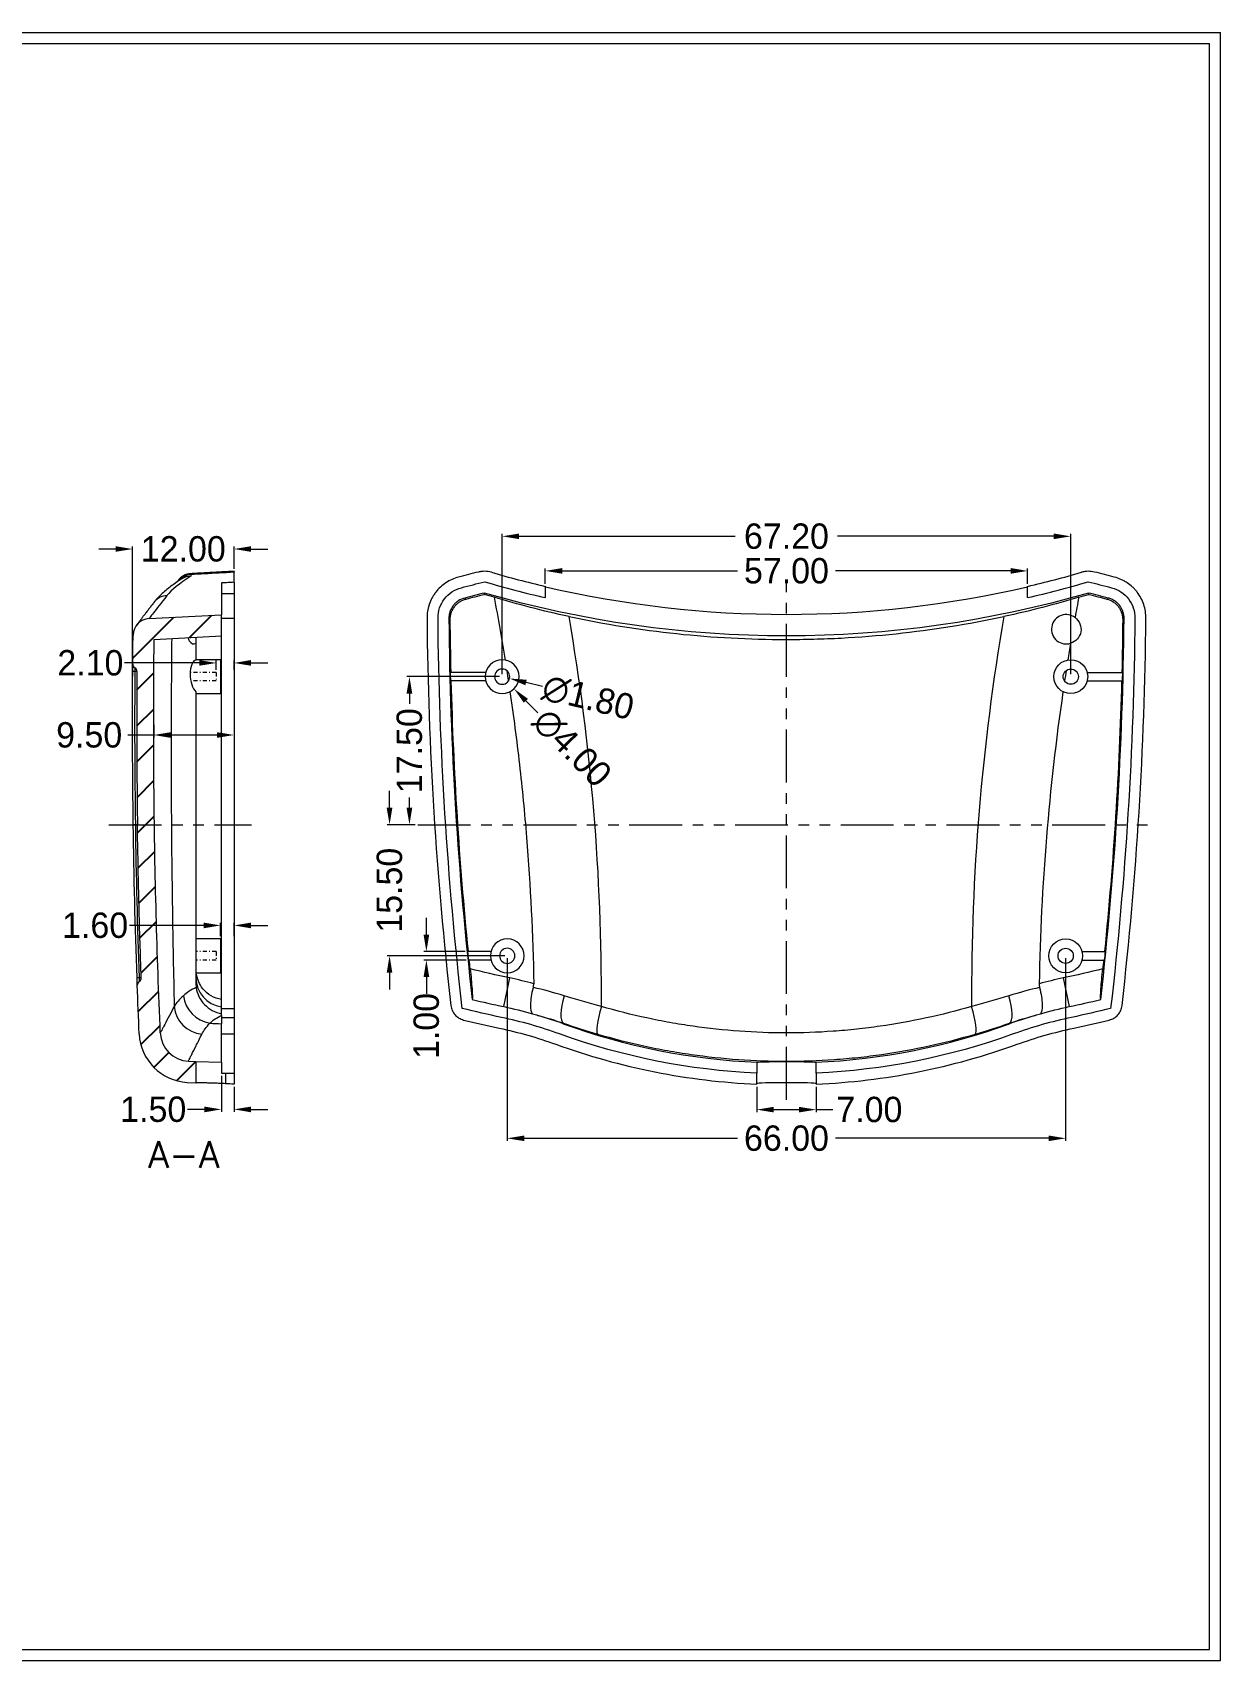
# Model space of a CAD drawing. Extents: x 178 to 733, y 496 to 689.
# Drawn here: x 310.2 to 450.6, y 496.1 to 688.6 of the extents above; entities that cross this region are included whole.
import ezdxf

# ---------------------------------------------------------------- set-up
doc = ezdxf.new("R2010")
doc.units = 0
doc.header["$MEASUREMENT"] = 0
doc.linetypes.add('DASHDOT', pattern=[1, 0.5, -0.25, 0, -0.25])
doc.linetypes.add('PHANTOM', pattern=[2.5, 1.25, -0.25, 0.25, -0.25, 0.25, -0.25])
doc.layers.add('3', color=7, linetype='Continuous')
doc.layers.add('TOP', color=7, linetype='Continuous')
doc.styles.add('blockfont', font='simplex.shx', dxfattribs={"bigfont": 'bigfont'})
doc.dimstyles.get("Standard").update_dxf_attribs({"dimtxt": 0.18, "dimasz": 0.18, "dimexe": 0.18, "dimexo": 0.0625, "dimgap": 0.09, "dimtad": 0, "dimtih": 1, "dimtoh": 1, "dimdec": 4, "dimzin": 0, "dimdsep": 46, "dimtxsty": 'Standard', "dimcen": 0.09, "dimadec": 0, "dimazin": 0, "dimtfac": 1, "dimtdec": 4, "dimtofl": 0, "dimtmove": 0, "dimatfit": 3, "dimfxl": 0, "dimtolj": 1, "dimtzin": 0, "dimarcsym": 0})

# ---------------------------------------------------------------- blocks, each defined once
blk = doc.blocks.new('HATCH1')
at = {"color": 200, "linetype": 'Continuous'}
for p, q in [((246.66, 608.51), (251.5, 613.35)), ((253.34, 610.95), (255.98, 613.59)), ((247.14, 604.75), (249.16, 606.77)), ((247.12, 600.5), (249.13, 602.5)), ((247.14, 596.27), (249.14, 598.27)), ((247.17, 592.06), (249.16, 594.05)), ((247.22, 587.88), (249.2, 589.85)), ((247.3, 583.71), (249.26, 585.67)), ((247.39, 579.56), (249.35, 581.52)), ((247.5, 575.43), (249.45, 577.38)), ((247.63, 571.32), (249.58, 573.26)), ((247.3, 566.75), (249.72, 569.16)), ((247.61, 562.82), (249.88, 565.08)), ((249.16, 560.12), (250.93, 561.89)), ((251.84, 558.56), (254.1, 560.82))]:
    blk.add_line(p, q, dxfattribs=at)
blk = doc.blocks.new('*D11')
at = {"color": 4, "linetype": 'Continuous', "lineweight": 9}
for p, q in [((370.84, 623.42), (370.84, 625.25)), ((372.84, 624.95), (393.54, 624.95)), ((425.84, 624.95), (405.14, 624.95)), ((427.84, 623.42), (427.84, 625.25))]:
    blk.add_line(p, q, dxfattribs=at)
for points in [[(372.84, 625.29), (372.84, 624.62), (370.84, 624.95)], [(425.84, 625.29), (425.84, 624.62), (427.84, 624.95)]]:
    blk.add_solid(points, dxfattribs=at)
at = {"layer": 'Defpoints', "color": 0, "linetype": 'Continuous', "lineweight": 9}
for p in [(427.84, 624.95), (370.84, 623.12), (427.84, 623.12)]:
    blk.add_point(p, dxfattribs=at)
at = {"color": 3, "linetype": 'Continuous', "lineweight": 9, "insert": (399.34, 624.95), "char_height": 3, "attachment_point": 5}
blk.add_mtext('\\A1;57.00', dxfattribs=at)
blk = doc.blocks.new('*D12')
at = {"color": 4, "linetype": 'Continuous', "lineweight": 9}
for p, q in [((395.84, 563.97), (395.84, 560.96)), ((402.84, 563.97), (402.84, 560.96)), ((397.84, 561.26), (400.84, 561.26)), ((402.84, 561.26), (404.84, 561.26))]:
    blk.add_line(p, q, dxfattribs=at)
for points in [[(397.84, 561.59), (397.84, 560.93), (395.84, 561.26)], [(400.84, 561.59), (400.84, 560.93), (402.84, 561.26)]]:
    blk.add_solid(points, dxfattribs=at)
at = {"layer": 'Defpoints', "color": 0, "linetype": 'Continuous', "lineweight": 9}
for p in [(395.84, 564.27), (402.84, 564.27), (402.84, 561.26)]:
    blk.add_point(p, dxfattribs=at)
at = {"color": 3, "linetype": 'Continuous', "lineweight": 9, "insert": (409.14, 561.26), "char_height": 3, "attachment_point": 5}
blk.add_mtext('\\A1;7.00', dxfattribs=at)
blk = doc.blocks.new('*D13')
at = {"color": 4, "linetype": 'Continuous', "lineweight": 9}
for p, q in [((365.74, 612.75), (365.74, 629.34)), ((432.94, 612.75), (432.94, 629.34)), ((367.74, 629.04), (393.29, 629.04)), ((430.94, 629.04), (405.39, 629.04))]:
    blk.add_line(p, q, dxfattribs=at)
for points in [[(367.74, 629.37), (367.74, 628.71), (365.74, 629.04)], [(430.94, 629.37), (430.94, 628.71), (432.94, 629.04)]]:
    blk.add_solid(points, dxfattribs=at)
at = {"layer": 'Defpoints', "color": 0, "linetype": 'Continuous', "lineweight": 9}
for p in [(432.94, 629.04), (365.74, 612.45), (432.94, 612.45)]:
    blk.add_point(p, dxfattribs=at)
at = {"color": 3, "linetype": 'Continuous', "lineweight": 9, "insert": (399.34, 629.04), "char_height": 3, "attachment_point": 5}
blk.add_mtext('\\A1;67.20', dxfattribs=at)
blk = doc.blocks.new('*D14')
at = {"color": 4, "linetype": 'Continuous', "lineweight": 9}
for p, q in [((366.34, 579.15), (366.34, 557.57)), ((432.34, 579.15), (432.34, 557.57)), ((368.34, 557.87), (393.54, 557.87)), ((430.34, 557.87), (405.14, 557.87))]:
    blk.add_line(p, q, dxfattribs=at)
for points in [[(368.34, 558.2), (368.34, 557.54), (366.34, 557.87)], [(430.34, 558.2), (430.34, 557.54), (432.34, 557.87)]]:
    blk.add_solid(points, dxfattribs=at)
at = {"layer": 'Defpoints', "color": 0, "linetype": 'Continuous', "lineweight": 9}
for p in [(366.34, 579.45), (432.34, 579.45), (432.34, 557.87)]:
    blk.add_point(p, dxfattribs=at)
at = {"color": 3, "linetype": 'Continuous', "lineweight": 9, "insert": (399.34, 557.87), "char_height": 3, "attachment_point": 5}
blk.add_mtext('\\A1;66.00', dxfattribs=at)
blk = doc.blocks.new('*D15')
at = {"color": 4, "linetype": 'Continuous', "lineweight": 9}
for p, q in [((365.44, 612.45), (354.48, 612.45)), ((354.78, 610.45), (354.78, 609.25)), ((354.78, 596.95), (354.78, 598.15)), ((355.46, 594.95), (354.48, 594.95))]:
    blk.add_line(p, q, dxfattribs=at)
for points in [[(354.44, 610.45), (355.11, 610.45), (354.78, 612.45)], [(354.44, 596.95), (355.11, 596.95), (354.78, 594.95)]]:
    blk.add_solid(points, dxfattribs=at)
at = {"layer": 'Defpoints', "color": 0, "linetype": 'Continuous', "lineweight": 9}
for p in [(354.78, 612.45), (365.74, 612.45), (355.76, 594.95)]:
    blk.add_point(p, dxfattribs=at)
at = {"color": 3, "linetype": 'Continuous', "lineweight": 9, "insert": (354.78, 603.7), "char_height": 3, "attachment_point": 5, "rotation": 90}
blk.add_mtext('\\A1;17.50', dxfattribs=at)
blk = doc.blocks.new('*D16')
at = {"color": 4, "linetype": 'Continuous', "lineweight": 9}
for p, q in [((352.43, 596.95), (352.43, 598.95)), ((355.46, 594.95), (352.13, 594.95)), ((366.04, 579.45), (352.13, 579.45)), ((352.43, 577.45), (352.43, 575.45))]:
    blk.add_line(p, q, dxfattribs=at)
for points in [[(352.09, 596.95), (352.76, 596.95), (352.43, 594.95)], [(352.09, 577.45), (352.76, 577.45), (352.43, 579.45)]]:
    blk.add_solid(points, dxfattribs=at)
at = {"layer": 'Defpoints', "color": 0, "linetype": 'Continuous', "lineweight": 9}
for p in [(355.76, 594.95), (352.43, 579.45), (366.34, 579.45)]:
    blk.add_point(p, dxfattribs=at)
at = {"color": 3, "linetype": 'Continuous', "lineweight": 9, "insert": (352.43, 587.2), "char_height": 3, "attachment_point": 5, "rotation": 90}
blk.add_mtext('\\A1;15.50', dxfattribs=at)
blk = doc.blocks.new('*D17')
at = {"color": 4, "linetype": 'Continuous', "lineweight": 9}
for p, q in [((356.78, 581.95), (356.78, 583.95)), ((361.38, 579.95), (356.48, 579.95)), ((361.48, 578.95), (356.48, 578.95)), ((356.78, 576.95), (356.78, 574.95))]:
    blk.add_line(p, q, dxfattribs=at)
for points in [[(356.45, 581.95), (357.12, 581.95), (356.78, 579.95)], [(356.45, 576.95), (357.12, 576.95), (356.78, 578.95)]]:
    blk.add_solid(points, dxfattribs=at)
at = {"layer": 'Defpoints', "color": 0, "linetype": 'Continuous', "lineweight": 9}
for p in [(361.68, 579.95), (356.78, 578.95), (361.78, 578.95)]:
    blk.add_point(p, dxfattribs=at)
at = {"color": 3, "linetype": 'Continuous', "lineweight": 9, "insert": (356.78, 571.15), "char_height": 3, "attachment_point": 5, "rotation": 90}
blk.add_mtext('\\A1;1.00', dxfattribs=at)
blk = doc.blocks.new('*D18')
at = {"color": 4, "linetype": 'Continuous', "lineweight": 9}
blk.add_line((370.5, 611.28), (368.56, 611.76), dxfattribs=at)
blk.add_solid([(368.64, 612.08), (368.48, 611.43), (366.62, 612.23)], dxfattribs=at)
at = {"layer": 'Defpoints', "color": 0, "linetype": 'Continuous', "lineweight": 9}
for p in [(364.87, 612.66), (366.62, 612.23)]:
    blk.add_point(p, dxfattribs=at)
at = {"color": 3, "linetype": 'Continuous', "lineweight": 9, "insert": (375.89, 609.96), "char_height": 3, "attachment_point": 5, "rotation": 346.2263}
blk.add_mtext('\\A1;∅1.80', dxfattribs=at)
blk = doc.blocks.new('*D19')
at = {"color": 4, "linetype": 'Continuous', "lineweight": 9}
blk.add_line((369.94, 608.16), (368.54, 609.59), dxfattribs=at)
blk.add_solid([(368.78, 609.83), (368.3, 609.36), (367.14, 611.02)], dxfattribs=at)
at = {"layer": 'Defpoints', "color": 0, "linetype": 'Continuous', "lineweight": 9}
for p in [(364.34, 613.88), (367.14, 611.02)]:
    blk.add_point(p, dxfattribs=at)
at = {"color": 3, "linetype": 'Continuous', "lineweight": 9, "insert": (374, 604.02), "char_height": 3, "attachment_point": 5, "rotation": 314.4486}
blk.add_mtext('\\A1;∅4.00', dxfattribs=at)
blk = doc.blocks.new('*D23')
at = {"color": 4, "linetype": 'Continuous', "lineweight": 9}
for p, q in [((332.55, 565.27), (332.55, 560.99)), ((334.05, 563.97), (334.05, 560.99)), ((330.55, 561.29), (328.55, 561.29)), ((336.05, 561.29), (338.05, 561.29))]:
    blk.add_line(p, q, dxfattribs=at)
for points in [[(330.55, 561.62), (330.55, 560.95), (332.55, 561.29)], [(336.05, 561.62), (336.05, 560.95), (334.05, 561.29)]]:
    blk.add_solid(points, dxfattribs=at)
at = {"layer": 'Defpoints', "color": 0, "linetype": 'Continuous', "lineweight": 9}
for p in [(332.55, 565.57), (334.05, 564.27), (332.55, 561.29)]:
    blk.add_point(p, dxfattribs=at)
at = {"color": 3, "linetype": 'Continuous', "lineweight": 9, "insert": (324.5, 561.29), "char_height": 3, "attachment_point": 5}
blk.add_mtext('\\A1;1.50', dxfattribs=at)
blk = doc.blocks.new('*D24')
at = {"color": 4, "linetype": 'Continuous', "lineweight": 9}
for p, q in [((320.05, 627.54), (318.05, 627.54)), ((322.05, 607.34), (322.05, 627.84)), ((334.05, 625.2), (334.05, 627.84)), ((336.05, 627.54), (338.05, 627.54))]:
    blk.add_line(p, q, dxfattribs=at)
for points in [[(320.05, 627.87), (320.05, 627.21), (322.05, 627.54)], [(336.05, 627.87), (336.05, 627.21), (334.05, 627.54)]]:
    blk.add_solid(points, dxfattribs=at)
at = {"layer": 'Defpoints', "color": 0, "linetype": 'Continuous', "lineweight": 9}
for p in [(334.05, 627.54), (334.05, 624.9), (322.05, 607.04)]:
    blk.add_point(p, dxfattribs=at)
at = {"color": 3, "linetype": 'Continuous', "lineweight": 9, "insert": (328.05, 627.54), "char_height": 3, "attachment_point": 5}
blk.add_mtext('\\A1;12.00', dxfattribs=at)
blk = doc.blocks.new('*D25')
at = {"color": 4, "linetype": 'Continuous', "lineweight": 9}
for p, q in [((324.55, 606.74), (324.55, 605.25)), ((324.55, 605.55), (321.48, 605.55)), ((332.05, 605.55), (326.55, 605.55))]:
    blk.add_line(p, q, dxfattribs=at)
for points in [[(326.55, 605.88), (326.55, 605.22), (324.55, 605.55)], [(332.05, 605.88), (332.05, 605.22), (334.05, 605.55)]]:
    blk.add_solid(points, dxfattribs=at)
at = {"layer": 'Defpoints', "color": 0, "linetype": 'Continuous', "lineweight": 9}
for p in [(324.55, 607.04), (334.05, 605.55), (334.05, 605.55)]:
    blk.add_point(p, dxfattribs=at)
at = {"color": 3, "linetype": 'Continuous', "lineweight": 9, "insert": (316.93, 605.55), "char_height": 3, "attachment_point": 5}
blk.add_mtext('\\A1;9.50', dxfattribs=at)
blk = doc.blocks.new('*D26')
at = {"color": 4, "linetype": 'Continuous', "lineweight": 9}
for p, q in [((332.45, 581.75), (332.45, 583.34)), ((334.05, 581.75), (334.05, 583.34)), ((330.45, 583.04), (321.68, 583.04)), ((336.05, 583.04), (338.05, 583.04))]:
    blk.add_line(p, q, dxfattribs=at)
for points in [[(330.45, 583.37), (330.45, 582.7), (332.45, 583.04)], [(336.05, 583.37), (336.05, 582.7), (334.05, 583.04)]]:
    blk.add_solid(points, dxfattribs=at)
at = {"layer": 'Defpoints', "color": 0, "linetype": 'Continuous', "lineweight": 9}
for p in [(332.45, 583.04), (332.45, 581.45), (334.05, 581.45)]:
    blk.add_point(p, dxfattribs=at)
at = {"color": 3, "linetype": 'Continuous', "lineweight": 9, "insert": (317.63, 583.04), "char_height": 3, "attachment_point": 5}
blk.add_mtext('\\A1;1.60', dxfattribs=at)
blk = doc.blocks.new('*D27')
at = {"color": 4, "linetype": 'Continuous', "lineweight": 9}
for p, q in [((329.95, 614.07), (321.12, 614.07)), ((331.95, 613.25), (331.95, 614.37)), ((334.05, 613.25), (334.05, 614.37)), ((336.05, 614.07), (338.05, 614.07))]:
    blk.add_line(p, q, dxfattribs=at)
for points in [[(329.95, 614.41), (329.95, 613.74), (331.95, 614.07)], [(336.05, 614.41), (336.05, 613.74), (334.05, 614.07)]]:
    blk.add_solid(points, dxfattribs=at)
at = {"layer": 'Defpoints', "color": 0, "linetype": 'Continuous', "lineweight": 9}
for p in [(331.95, 614.07), (331.95, 612.95), (334.05, 612.95)]:
    blk.add_point(p, dxfattribs=at)
at = {"color": 3, "linetype": 'Continuous', "lineweight": 9, "insert": (317.07, 614.07), "char_height": 3, "attachment_point": 5}
blk.add_mtext('\\A1;2.10', dxfattribs=at)

msp = doc.modelspace()

# ---------------------------------------------------------------- linework, layer by layer
at = {"color": 7, "linetype": 'Continuous', "lineweight": 9}
for p, q in [((178.473, 688.597), (450.633, 688.597)), ((179.769, 687.301), (449.337, 687.301)), ((449.337, 497.437), (449.337, 687.301)), ((450.633, 496.141), (450.633, 688.597)), ((179.769, 497.437), (449.337, 497.437)), ((178.473, 496.141), (450.633, 496.141))]:
    msp.add_line(p, q, dxfattribs=at)
at = {"color": 1, "linetype": 'DASHDOT', "lineweight": 9}
for p, q in [((331.949, 612.948), (328.868, 612.948)), ((331.949, 611.948), (328.938, 611.948)), ((331.949, 579.948), (329.549, 579.948)), ((331.949, 578.948), (329.549, 578.948))]:
    msp.add_line(p, q, dxfattribs=at)
at = {"layer": '3', "color": 7, "linetype": 'Continuous', "lineweight": 9}
for p, q in [((328.945, 624.508), (328.945, 624.326)), ((334.049, 623.606), (334.049, 624.785)), ((334.049, 623.606), (334.049, 622.267)), ((332.549, 623.525), (332.549, 619.769)), ((332.549, 622.267), (334.049, 622.267)), ((370.842, 621.789), (370.842, 623.123)), ((427.842, 621.789), (427.842, 623.123)), ((324.009, 619.321), (332.549, 619.769)), ((332.549, 617.266), (332.549, 619.769)), ((332.549, 619.362), (334.049, 619.362)), ((334.049, 619.362), (334.049, 573.236)), ((324.608, 616.849), (332.549, 617.266)), ((329.549, 617.108), (329.549, 616.398)), ((332.549, 574.281), (332.549, 617.265)), ((332.449, 614.448), (329.549, 614.448)), ((332.449, 614.448), (332.449, 610.448)), ((322.323, 613.057), (322.074, 613.059)), ((322.572, 613.055), (322.323, 613.057)), ((363.805, 612.948), (359.634, 612.948)), ((434.878, 612.948), (439.049, 612.948)), ((329.549, 610.448), (332.449, 610.448)), ((363.805, 611.948), (359.659, 611.948)), ((434.878, 611.948), (439.024, 611.948)), ((322.384, 594.948), (322.135, 594.945)), ((322.633, 594.952), (322.384, 594.948)), ((332.449, 581.448), (329.549, 581.448)), ((332.449, 581.448), (332.449, 577.448)), ((364.405, 579.948), (361.682, 579.948)), ((434.278, 579.948), (437.002, 579.948)), ((329.549, 577.448), (332.449, 577.448)), ((364.405, 578.948), (361.783, 578.948)), ((434.278, 578.948), (436.9, 578.948)), ((322.83, 576.846), (322.581, 576.837)), ((323.078, 576.854), (322.83, 576.846)), ((365.925, 573.434), (366.64, 576.823)), ((432.043, 576.823), (432.758, 573.434)), ((332.549, 573.434), (332.549, 574.281)), ((332.549, 573.236), (334.049, 573.236)), ((332.549, 572.166), (334.049, 572.166)), ((334.049, 573.236), (334.049, 572.166)), ((332.549, 566.857), (332.549, 571.411)), ((332.549, 570.205), (334.049, 570.205)), ((334.049, 570.205), (334.049, 565.575)), ((328.649, 566.984), (329.549, 566.937)), ((329.549, 566.937), (329.549, 564.433)), ((329.549, 566.937), (332.549, 566.857)), ((332.549, 566.857), (332.549, 565.574)), ((395.878, 565.574), (395.878, 566.857)), ((402.806, 566.857), (402.806, 565.574)), ((328.518, 564.487), (329.549, 564.433)), ((333.049, 565.575), (333.049, 564.327)), ((333.049, 565.575), (334.049, 565.575)), ((334.049, 565.575), (334.049, 564.274)), ((395.842, 564.274), (395.842, 565.575)), ((402.842, 565.575), (402.842, 564.274))]:
    msp.add_line(p, q, dxfattribs=at)
at = {"layer": '3', "color": 1, "linetype": 'PHANTOM', "lineweight": 9, "ltscale": 5}
for p, q in [((399.342, 562.433), (399.342, 624.898)), ((319.231, 594.948), (336.113, 594.948)), ((355.76, 594.948), (442.923, 594.948))]:
    msp.add_line(p, q, dxfattribs=at)
at = {"layer": '3', "color": 1, "linetype": 'DASHDOT', "lineweight": 9}
for p, q in [((331.949, 612.948), (331.949, 611.948)), ((331.949, 579.948), (331.949, 578.948))]:
    msp.add_line(p, q, dxfattribs=at)
at = {"layer": '3', "color": 7, "linetype": 'Continuous', "lineweight": 9, "extrusion": (0, 0, -1)}
for centre, radius in [((-365.742, 612.448), 2), ((-365.742, 612.448), 0.9), ((-366.342, 579.448), 2), ((-366.342, 579.448), 0.9)]:
    msp.add_circle(centre, radius, dxfattribs=at)
at = {"layer": '3', "color": 7, "linetype": 'Continuous', "lineweight": 9}
for centre, radius in [((432.942, 612.448), 2), ((432.942, 612.448), 0.9), ((432.342, 579.448), 2), ((432.342, 579.448), 0.9)]:
    msp.add_circle(centre, radius, dxfattribs=at)
for centre, radius, start, end in [((399.342, 475.677), 153.521, 103.72051, 104.62024), ((399.342, 745.467), 126.919, 253.68077, 257.02343), ((399.342, 745.467), 125.619, 253.8835, 256.88676), ((399.34, 745.471), 125.624, 283.11335, 286.11648), ((399.342, 745.467), 126.919, 282.97657, 286.31923), ((399.342, 475.677), 153.521, 75.37976, 76.27949), ((399.342, 475.677), 150.939, 103.67859, 104.59451), ((399.342, 745.467), 128.358, 285.61558, 286.14699), ((399.342, 475.677), 150.939, 75.40549, 76.32141), ((324.114, 617.324), 2, 93, 179.29539), ((791.842, 623.198), 435, 180.50666, 186.55128), ((791.842, 623.198), 432.418, 180.51554, 186.49536), ((6.842, 623.198), 432.418, 353.50464, 359.48446), ((6.842, 623.198), 435, 353.44872, 359.49334), ((322.578, 613.921), 0.5, 179.52561, 239.55473), ((322.072, 613.059), 0.5, 359.58384, 59.55473), ((323.109, 575.989), 0.5, 122.04795, 182.07707), ((322.578, 576.837), 0.5, 302.04795, 2.01884), ((390.879, 691.743), 120.912, 256.27912, 258.08981), ((407.805, 691.743), 120.912, 281.91019, 283.72088), ((390.879, 691.743), 123.508, 256.08932, 258.08821), ((407.805, 691.743), 123.508, 281.91179, 283.91068), ((328.832, 570.479), 6, 182.46389, 267), ((328.832, 570.479), 3.5, 182.46389, 267), ((399.342, 644.198), 77.418, 250.08055, 267.43542), ((399.342, 644.198), 77.418, 272.56458, 289.91945), ((399.342, 644.198), 80, 250.08319, 267.49251), ((399.342, 644.198), 80, 272.50749, 289.91681)]:
    msp.add_arc(centre, radius, start, end, dxfattribs=at)
at = {"layer": '3', "color": 7, "linetype": 'Continuous', "lineweight": 9, "extrusion": (0, 0, -1)}
for centre, radius, start, end in [((-399.342, 475.677), 152.221, 75.37976, 76.45061), ((-399.342, 475.677), 152.221, 103.54939, 104.62024), ((-399.342, 475.677), 150.782, 75.45288, 76.3055), ((-399.342, 745.467), 128.358, 285.61558, 286.14699), ((-399.342, 745.467), 128.201, 253.8343, 286.1657), ((-399.342, 745.467), 125.698, 256.89509, 283.1049), ((-399.342, 475.677), 150.782, 103.6945, 104.54712), ((-791.842, 623.198), 433.7, 353.38489, 359.49334), ((-791.842, 623.198), 432.261, 358.64124, 359.4681), ((-432.442, 618.048), 1.718, 125.95248, 253.73974), ((-6.842, 623.198), 433.7, 180.50666, 186.61511), ((-6.842, 623.198), 432.261, 180.5319, 181.35876), ((-791.842, 623.198), 432.329, 358.50889, 358.64146), ((-6.842, 623.198), 432.329, 181.35854, 181.49111), ((-791.842, 623.198), 432.261, 354.25764, 358.50865), ((-6.842, 623.198), 432.261, 181.49135, 185.74236), ((-791.842, 623.198), 432.329, 354.12534, 354.25855), ((-6.842, 623.198), 432.329, 185.74145, 185.87466), ((-791.842, 623.198), 432.261, 353.98626, 354.12441), ((-390.879, 691.743), 117.448, 281.91019, 284.25445), ((-407.805, 691.743), 117.448, 255.74555, 258.08981), ((-6.842, 623.198), 432.261, 185.87559, 186.01374), ((-390.879, 691.743), 122.208, 281.91179, 284.13765), ((-407.805, 691.743), 122.208, 255.86235, 258.08821), ((-399.342, 644.198), 78.7, 272.54894, 289.91681), ((-399.342, 644.198), 78.7, 250.08319, 267.45106)]:
    msp.add_arc(centre, radius, start, end, dxfattribs=at)
at = {"layer": '3', "color": 7, "linetype": 'Continuous', "lineweight": 9}
for centre, major_axis, ratio, start_param, end_param in [((329.049, 622.628), (-2, 0), 0.9999997, 4.7658277, 5.6937123), ((329.049, 622.589), (2, 0), 0.9608528, 1.6231562, 2.4557099), ((326.221, 620.077), (1.582, -1.224), 0.9648982, 2.2650253, 3.1256734), ((333.049, 576.823), (3.5, 0), 0.9784723, 3.1415927, 4.5690414), ((331.369, 574.766), (2.509, -2.44), 0.9016696, 3.9792368, 5.3774454), ((374.178, 574.766), (1.138, 3.31), 0.3015052, 1.6884662, 3.0866748), ((424.505, 574.766), (1.138, -3.31), 0.3015052, 0.0549179, 1.4531265), ((330.438, 573.543), (3.096, -1.632), 0.9491748, 3.6720444, 5.1233278), ((378.017, 573.543), (-0.985, -3.358), 0.1467577, 4.7789683, 6.2302518), ((420.666, 573.543), (0.985, -3.358), 0.1467577, 0.0529335, 1.504217)]:
    msp.add_ellipse(centre, major_axis=major_axis, ratio=ratio, start_param=start_param, end_param=end_param, dxfattribs=at)
for points, knots in [([(327.861, 624.017), (327.732, 623.933), (327.375, 623.699), (326.837, 623.32), (326.24, 622.868), (325.689, 622.41), (325.185, 621.934), (324.841, 621.57), (324.675, 621.346), (324.644, 621.303)], [0, 0, 0, 0, 0.0906493, 0.2561894, 0.4239047, 0.5992661, 0.7756039, 0.9566516, 1, 1, 1, 1]), ([(328.941, 624.625), (328.941, 624.611), (328.942, 624.572), (328.943, 624.544), (328.945, 624.508)], [0, 0, 0, 0, 0.5306219, 1, 1, 1, 1]), ([(334.049, 624.785), (332.881, 624.721), (331.714, 624.658), (330.546, 624.595), (330.012, 624.566), (329.478, 624.537), (328.945, 624.508)], [0, 0, 0, 0, 0.6863001, 0.6863001, 0.6863001, 1, 1, 1, 1]), ([(334.049, 623.606), (333.817, 623.594), (333.584, 623.581), (333.351, 623.569), (333.084, 623.554), (332.817, 623.54), (332.549, 623.525)], [0, 0, 0, 0, 0.4653141, 0.4653141, 0.4653141, 1, 1, 1, 1]), ([(360.591, 624.227), (360.322, 624.156), (359.803, 623.973), (359.321, 623.709), (358.858, 623.401), (358.642, 623.23), (358.241, 622.856), (358.056, 622.652), (357.803, 622.322), (357.723, 622.208), (357.575, 621.976), (357.505, 621.858), (357.313, 621.494), (357.204, 621.242), (357.072, 620.847), (357.034, 620.714), (356.968, 620.446), (356.941, 620.311), (356.877, 619.904), (356.856, 619.629), (356.859, 619.351)], [0, 0, 0, 0, 0.125, 0.25, 0.25, 0.375, 0.375, 0.5, 0.5, 0.5625, 0.5625, 0.625, 0.625, 0.75, 0.75, 0.8125, 0.8125, 0.875, 0.875, 1, 1, 1, 1]), ([(364.471, 624.785), (364.219, 624.857), (363.964, 624.896), (363.575, 624.904), (363.444, 624.899), (363.184, 624.87), (363.056, 624.848), (362.929, 624.817)], [0, 0, 0, 0, 0.5, 0.5, 0.75, 0.75, 1, 1, 1, 1]), ([(435.755, 624.817), (435.5, 624.879), (435.243, 624.907), (434.855, 624.899), (434.724, 624.888), (434.466, 624.849), (434.338, 624.821), (434.212, 624.785)], [0, 0, 0, 0, 0.5, 0.5, 0.75, 0.75, 1, 1, 1, 1]), ([(441.825, 619.351), (441.827, 619.629), (441.786, 620.178), (441.656, 620.712), (441.48, 621.239), (441.372, 621.493), (441.115, 621.977), (440.966, 622.209), (440.714, 622.54), (440.625, 622.646), (440.44, 622.85), (440.343, 622.948), (440.043, 623.229), (439.827, 623.4), (439.481, 623.63), (439.362, 623.702), (439.12, 623.835), (438.997, 623.897), (438.621, 624.065), (438.361, 624.156), (438.092, 624.227)], [0, 0, 0, 0, 0.125, 0.25, 0.25, 0.375, 0.375, 0.5, 0.5, 0.5625, 0.5625, 0.625, 0.625, 0.75, 0.75, 0.8125, 0.8125, 0.875, 0.875, 1, 1, 1, 1]), ([(326.116, 622.033), (325.411, 621.135), (324.886, 620.458), (324.36, 619.777), (324.228, 619.606), (324.096, 619.435), (324.063, 619.392), (324.03, 619.349), (324.022, 619.339), (324.013, 619.327), (324.01, 619.323), (324.007, 619.32)], [0, 0, 0, 0, 0.5009495, 0.5009495, 0.7514243, 0.7514243, 0.8766617, 0.8766617, 0.9392804, 0.9392804, 1, 1, 1, 1]), ([(334.049, 622.248), (334.049, 622.068), (334.049, 621.278), (334.049, 620.186), (334.049, 619.362)], [0, 0, 0, 0, 0.2585556, 1, 1, 1, 1]), ([(361.309, 621.745), (361.039, 621.675), (360.789, 621.563), (360.441, 621.333), (360.333, 621.247), (360.133, 621.06), (360.04, 620.958), (359.871, 620.738), (359.797, 620.621), (359.668, 620.379), (359.614, 620.253), (359.548, 620.055), (359.529, 619.988), (359.496, 619.854), (359.482, 619.787), (359.45, 619.583), (359.44, 619.446), (359.441, 619.307)], [0, 0, 0, 0, 0.25, 0.25, 0.375, 0.375, 0.5, 0.5, 0.625, 0.625, 0.75, 0.75, 0.8125, 0.8125, 0.875, 0.875, 1, 1, 1, 1]), ([(361.469, 621.624), (361.446, 621.642), (361.423, 621.659), (361.4, 621.676), (361.37, 621.699), (361.339, 621.722), (361.309, 621.745)], [0, 0, 0, 0, 0.4273991, 0.4273991, 0.4273991, 1, 1, 1, 1]), ([(373.641, 619.556), (372.08, 619.888), (370.564, 620.248), (367.616, 621.014), (366.183, 621.42), (364.79, 621.846)], [0, 0, 0, 0, 0.5, 0.5, 1, 1, 1, 1]), ([(433.893, 621.846), (432.5, 621.42), (431.067, 621.014), (428.119, 620.248), (426.604, 619.888), (425.043, 619.556)], [0, 0, 0, 0, 0.5, 0.5, 1, 1, 1, 1]), ([(437.375, 621.745), (437.344, 621.722), (437.314, 621.699), (437.283, 621.676), (437.26, 621.659), (437.237, 621.642), (437.214, 621.624)], [0, 0, 0, 0, 0.5726009, 0.5726009, 0.5726009, 1, 1, 1, 1]), ([(439.242, 619.307), (439.245, 619.585), (439.202, 619.856), (439.07, 620.251), (439.016, 620.378), (438.887, 620.621), (438.813, 620.736), (438.644, 620.957), (438.551, 621.059), (438.351, 621.247), (438.243, 621.332), (438.07, 621.447), (438.01, 621.483), (437.889, 621.55), (437.828, 621.58), (437.639, 621.664), (437.509, 621.71), (437.375, 621.745)], [0, 0, 0, 0, 0.25, 0.25, 0.375, 0.375, 0.5, 0.5, 0.625, 0.625, 0.75, 0.75, 0.8125, 0.8125, 0.875, 0.875, 1, 1, 1, 1]), ([(324.662, 621.321), (324.56, 621.194), (324.357, 620.936), (324.079, 620.575), (323.796, 620.207), (323.518, 619.844), (323.258, 619.504), (323.036, 619.213), (322.854, 618.973), (322.71, 618.784), (322.604, 618.644), (322.54, 618.559), (322.519, 618.531), (322.512, 618.522), (322.517, 618.528)], [0, 0, 0, 0, 0.066592, 0.1404617, 0.2161641, 0.3119966, 0.407758, 0.5034583, 0.5991057, 0.6947089, 0.7902787, 0.8858321, 0.9735681, 1, 1, 1, 1]), ([(359.6, 619.185), (359.597, 619.463), (359.64, 619.734), (359.772, 620.13), (359.826, 620.257), (359.955, 620.5), (360.029, 620.616), (360.198, 620.836), (360.291, 620.939), (360.492, 621.126), (360.6, 621.211), (360.773, 621.327), (360.833, 621.363), (360.954, 621.429), (361.016, 621.46), (361.204, 621.544), (361.334, 621.59), (361.469, 621.624)], [0, 0, 0, 0, 0.25, 0.25, 0.375, 0.375, 0.5, 0.5, 0.625, 0.625, 0.75, 0.75, 0.8125, 0.8125, 0.875, 0.875, 1, 1, 1, 1]), ([(433.45, 619.438), (432.997, 619.785), (432.381, 619.89), (431.275, 619.505), (430.798, 618.978), (430.579, 617.734), (430.846, 617.074), (431.767, 616.329), (432.379, 616.225), (432.923, 616.398)], [0, 0, 0, 0, 0.25, 0.25, 0.5, 0.5, 0.75, 0.75, 1, 1, 1, 1]), ([(437.214, 621.624), (437.484, 621.555), (437.735, 621.443), (438.083, 621.212), (438.191, 621.127), (438.392, 620.939), (438.484, 620.837), (438.653, 620.617), (438.728, 620.5), (438.857, 620.258), (438.911, 620.131), (438.977, 619.934), (438.996, 619.867), (439.029, 619.733), (439.043, 619.665), (439.075, 619.462), (439.085, 619.324), (439.084, 619.185)], [0, 0, 0, 0, 0.25, 0.25, 0.375, 0.375, 0.5, 0.5, 0.625, 0.625, 0.75, 0.75, 0.8125, 0.8125, 0.875, 0.875, 1, 1, 1, 1]), ([(359.441, 619.307), (359.471, 619.283), (359.502, 619.26), (359.532, 619.237), (359.554, 619.22), (359.577, 619.202), (359.6, 619.185)], [0, 0, 0, 0, 0.5726009, 0.5726009, 0.5726009, 1, 1, 1, 1]), ([(373.641, 619.556), (377.849, 618.659), (382.092, 617.985), (388.505, 617.307), (390.651, 617.137), (394.96, 616.908), (397.123, 616.85), (400.38, 616.849), (401.468, 616.863), (403.646, 616.92), (404.733, 616.962), (407.985, 617.133), (410.142, 617.304), (416.582, 617.983), (420.834, 618.659), (425.043, 619.556)], [0, 0, 0, 0, 0.25, 0.25, 0.375, 0.375, 0.5, 0.5, 0.5625, 0.5625, 0.625, 0.625, 0.75, 0.75, 1, 1, 1, 1]), ([(439.084, 619.185), (439.106, 619.202), (439.129, 619.22), (439.152, 619.237), (439.182, 619.26), (439.212, 619.283), (439.242, 619.307)], [0, 0, 0, 0, 0.4273991, 0.4273991, 0.4273991, 1, 1, 1, 1]), ([(325.335, 570.329), (325.134, 574.996), (324.972, 579.666), (324.848, 584.336), (324.721, 589.105), (324.635, 593.876), (324.589, 598.646), (324.53, 604.714), (324.537, 610.782), (324.608, 616.849)], [0, 0, 0, 0, 0.3012131, 0.3012131, 0.3012131, 0.6087897, 0.6087897, 0.6087897, 1, 1, 1, 1]), ([(326.679, 616.96), (326.65, 614.016), (326.63, 611.064), (326.613, 606.193), (326.611, 604.277), (326.616, 600.439), (326.623, 598.517), (326.657, 592.747), (326.698, 588.895), (326.786, 583.11), (326.82, 581.181), (326.895, 577.323), (326.937, 575.393), (326.983, 573.464)], [0, 0, 0, 0, 0.2048109, 0.2048109, 0.3373424, 0.3373424, 0.4698739, 0.4698739, 0.734937, 0.734937, 0.8674685, 0.8674685, 1, 1, 1, 1]), ([(328.571, 617.051), (328.62, 616.919), (328.675, 616.8), (328.97, 616.329), (329.277, 616.225), (329.549, 616.398)], [0, 0, 0, 0, 0.2090565, 0.2090565, 1, 1, 1, 1]), ([(329.549, 614.418), (329.351, 614.351), (329.179, 614.169), (328.934, 613.587), (328.864, 613.184), (328.861, 612.325), (328.929, 611.875), (329.175, 611.136), (329.349, 610.849), (329.549, 610.67)], [0, 0, 0, 0, 0.25, 0.25, 0.5, 0.5, 0.75, 0.75, 1, 1, 1, 1]), ([(322.074, 613.059), (322.075, 613.116), (322.075, 613.172), (322.076, 613.283), (322.076, 613.338), (322.076, 613.443), (322.077, 613.493), (322.077, 613.587), (322.077, 613.631), (322.078, 613.711), (322.078, 613.747), (322.078, 613.81), (322.078, 613.837), (322.078, 613.88), (322.078, 613.897), (322.078, 613.913), (322.078, 613.918), (322.078, 613.922), (322.078, 613.929), (322.078, 613.919)], [0, 0, 0, 0, 0.12492, 0.12492, 0.24984, 0.24984, 0.37476, 0.37476, 0.4996801, 0.4996801, 0.6246001, 0.6246001, 0.7495201, 0.7495201, 0.8744401, 0.8744401, 0.9993601, 0.9993601, 1, 1, 1, 1]), ([(322.325, 613.49), (322.325, 613.478), (322.325, 613.435), (322.325, 613.403), (322.325, 613.343), (322.324, 613.32), (322.324, 613.273), (322.324, 613.249), (322.324, 613.196), (322.324, 613.169), (322.323, 613.113), (322.323, 613.085), (322.323, 613.057)], [0, 0, 0, 0, 0.2500506, 0.5000337, 0.5000337, 0.6250253, 0.6250253, 0.7500169, 0.7500169, 0.8750084, 0.8750084, 1, 1, 1, 1]), ([(322.572, 613.055), (322.54, 608.734), (322.542, 604.413), (322.576, 600.092), (322.587, 598.759), (322.6, 597.426), (322.617, 596.092), (322.622, 595.759), (322.626, 595.426), (322.631, 595.092), (322.631, 595.046), (322.632, 594.999), (322.633, 594.952)], [0, 0, 0, 0, 0.7160516, 0.7160516, 0.7160516, 0.9370007, 0.9370007, 0.9370007, 0.9922377, 0.9922377, 0.9922377, 1, 1, 1, 1]), ([(366.659, 610.67), (367.077, 607.811), (367.449, 604.943), (368.101, 599.202), (368.382, 596.329), (369.085, 587.697), (369.37, 581.93), (369.471, 576.149)], [0, 0, 0, 0, 0.25, 0.25, 0.5, 0.5, 1, 1, 1, 1]), ([(432.024, 610.67), (431.19, 604.955), (430.538, 599.22), (429.6, 587.713), (429.314, 581.941), (429.213, 576.149)], [0, 0, 0, 0, 0.5, 0.5, 1, 1, 1, 1]), ([(323.078, 576.854), (323.076, 576.901), (323.075, 576.947), (323.073, 576.993), (323.061, 577.326), (323.05, 577.659), (323.039, 577.992), (322.993, 579.325), (322.951, 580.658), (322.912, 581.99), (322.786, 586.31), (322.693, 590.631), (322.633, 594.952)], [0, 0, 0, 0, 0.0076614, 0.0076614, 0.0076614, 0.0628984, 0.0628984, 0.0628984, 0.2838475, 0.2838475, 0.2838475, 1, 1, 1, 1]), ([(332.549, 574.281), (331.703, 574.399), (330.908, 574.867), (329.936, 576.076), (329.662, 576.747), (329.577, 577.445)], [0, 0, 0, 0, 0.5498754, 0.5498754, 1, 1, 1, 1]), ([(361.96, 577.911), (362.051, 577.05), (362.127, 576.208), (362.22, 574.861), (362.231, 574.401), (362.199, 574.281)], [0, 0, 0, 0, 0.5, 0.5, 1, 1, 1, 1]), ([(436.484, 574.281), (436.453, 574.399), (436.464, 574.867), (436.555, 576.196), (436.633, 577.051), (436.724, 577.911)], [0, 0, 0, 0, 0.5, 0.5, 1, 1, 1, 1]), ([(322.609, 575.977), (322.609, 575.973), (322.609, 575.968), (322.61, 575.962), (322.609, 575.983), (322.608, 575.999), (322.608, 576.015), (322.607, 576.058), (322.606, 576.085), (322.604, 576.148), (322.603, 576.184), (322.6, 576.264), (322.599, 576.308), (322.596, 576.402), (322.594, 576.452), (322.591, 576.557), (322.589, 576.611), (322.585, 576.722), (322.583, 576.78), (322.581, 576.837)], [0, 0, 0, 0, 0.0000647, 0.0000647, 0.1250566, 0.1250566, 0.2500485, 0.2500485, 0.3750404, 0.3750404, 0.5000323, 0.5000323, 0.6250243, 0.6250243, 0.7500162, 0.7500162, 0.8750081, 0.8750081, 1, 1, 1, 1]), ([(322.83, 576.846), (322.832, 576.789), (322.834, 576.732), (322.836, 576.654), (322.837, 576.629), (322.838, 576.582), (322.839, 576.56), (322.84, 576.519), (322.841, 576.502), (322.842, 576.47), (322.842, 576.457), (322.843, 576.437), (322.843, 576.433), (322.843, 576.428), (322.844, 576.411), (322.844, 576.402), (322.844, 576.411), (322.844, 576.415)], [0, 0, 0, 0, 0.2499527, 0.2499527, 0.374929, 0.374929, 0.4999053, 0.4999053, 0.6248817, 0.6248817, 0.749858, 0.749858, 0.8748343, 0.8748343, 0.9998107, 0.9998107, 1, 1, 1, 1]), ([(329.577, 575.709), (329.674, 574.958), (330.026, 574.248), (331.106, 573.131), (331.805, 572.751), (332.549, 572.598)], [0, 0, 0, 0, 0.5, 0.5, 1, 1, 1, 1]), ([(369.323, 572.598), (369.174, 572.751), (369.103, 573.131), (369.139, 574.248), (369.246, 574.958), (369.424, 575.709)], [0, 0, 0, 0, 0.5, 0.5, 1, 1, 1, 1]), ([(429.259, 575.709), (429.438, 574.958), (429.544, 574.248), (429.581, 573.131), (429.509, 572.751), (429.36, 572.598)], [0, 0, 0, 0, 0.5, 0.5, 1, 1, 1, 1]), ([(359.682, 573.567), (359.705, 573.365), (359.758, 573.171), (359.881, 572.893), (359.93, 572.803), (360.038, 572.634), (360.099, 572.554), (360.232, 572.402), (360.305, 572.33), (360.459, 572.201), (360.541, 572.142), (360.713, 572.037), (360.804, 571.991), (360.991, 571.913), (361.087, 571.881), (361.186, 571.857)], [0, 0, 0, 0, 0.25, 0.25, 0.375, 0.375, 0.5, 0.5, 0.625, 0.625, 0.75, 0.75, 0.875, 0.875, 1, 1, 1, 1]), ([(437.497, 571.857), (437.695, 571.906), (437.88, 571.983), (438.14, 572.141), (438.223, 572.2), (438.377, 572.329), (438.449, 572.399), (438.583, 572.551), (438.644, 572.633), (438.753, 572.802), (438.801, 572.891), (438.883, 573.075), (438.917, 573.171), (438.97, 573.367), (438.99, 573.466), (439.001, 573.567)], [0, 0, 0, 0, 0.25, 0.25, 0.375, 0.375, 0.5, 0.5, 0.625, 0.625, 0.75, 0.75, 0.875, 0.875, 1, 1, 1, 1]), ([(326.983, 573.464), (326.435, 572.427), (326.024, 571.644), (325.679, 570.987), (325.619, 570.871), (325.515, 570.673), (325.472, 570.59), (325.369, 570.394), (325.336, 570.331), (325.334, 570.327)], [0, 0, 0, 0, 0.5009573, 0.5009573, 0.6261966, 0.6261966, 0.7514359, 0.7514359, 1, 1, 1, 1]), ([(421.224, 573.464), (417.679, 572.427), (414.072, 571.644), (409.487, 570.987), (408.566, 570.871), (406.716, 570.673), (405.785, 570.59), (403.002, 570.393), (401.152, 570.328), (397.462, 570.33), (395.622, 570.396), (391.952, 570.658), (390.122, 570.854), (387.385, 571.246), (386.474, 571.393), (385.109, 571.638), (384.654, 571.724), (383.746, 571.904), (383.291, 571.998), (381.025, 572.489), (379.232, 572.946), (377.46, 573.464)], [0, 0, 0, 0, 0.25, 0.25, 0.3125, 0.3125, 0.375, 0.375, 0.5, 0.5, 0.625, 0.625, 0.75, 0.75, 0.8125, 0.8125, 0.84375, 0.84375, 0.875, 0.875, 1, 1, 1, 1]), ([(328.648, 566.982), (328.65, 566.986), (328.682, 567.05), (328.782, 567.252), (328.824, 567.337), (328.925, 567.54), (328.984, 567.658), (329.185, 568.062), (329.353, 568.398), (329.754, 569.199), (329.987, 569.665), (330.255, 570.197)], [0, 0, 0, 0, 0.2487773, 0.2487773, 0.3739811, 0.3739811, 0.4991849, 0.4991849, 0.7495924, 0.7495924, 1, 1, 1, 1]), ([(377.007, 570.197), (378.817, 569.665), (380.647, 569.198), (382.961, 568.695), (383.424, 568.598), (384.352, 568.414), (384.816, 568.326), (386.209, 568.074), (387.139, 567.924), (389.933, 567.522), (393.668, 567.121), (397.424, 566.985), (401.19, 566.983), (403.078, 567.049), (405.918, 567.252), (406.867, 567.337), (408.755, 567.54), (409.695, 567.658), (412.503, 568.062), (414.359, 568.398), (418.041, 569.199), (419.866, 569.665), (421.676, 570.197)], [0, 0, 0, 0, 0.125, 0.125, 0.15625, 0.15625, 0.1875, 0.1875, 0.25, 0.25, 0.375, 0.5, 0.5, 0.625, 0.625, 0.6875, 0.6875, 0.75, 0.75, 0.875, 0.875, 1, 1, 1, 1]), ([(395.878, 566.857), (395.998, 566.895), (396.418, 566.916), (397.681, 566.936), (398.501, 566.937), (400.182, 566.937), (401.002, 566.936), (402.265, 566.916), (402.686, 566.895), (402.806, 566.857)], [0, 0, 0, 0, 0.25, 0.25, 0.5, 0.5, 0.75, 0.75, 1, 1, 1, 1]), ([(333.049, 564.327), (332.818, 564.339), (332.591, 564.35), (332.256, 564.364), (332.145, 564.369), (331.926, 564.378), (331.817, 564.382), (331.499, 564.393), (331.298, 564.4), (331.013, 564.408), (330.92, 564.41), (330.741, 564.414), (330.657, 564.416), (330.414, 564.422), (330.269, 564.424), (330.077, 564.427), (330.018, 564.428), (329.91, 564.43), (329.812, 564.431), (329.735, 564.432), (329.668, 564.432), (329.64, 564.433), (329.572, 564.433), (329.556, 564.433), (329.545, 564.433), (329.551, 564.433), (329.556, 564.433)], [0, 0, 0, 0, 0.1249793, 0.1249793, 0.187469, 0.187469, 0.2499587, 0.2499587, 0.374938, 0.374938, 0.4374277, 0.4374277, 0.4999174, 0.4999174, 0.6248967, 0.6248967, 0.6873864, 0.6873864, 0.749876, 0.8123657, 0.8123657, 0.8748554, 0.8748554, 0.9998347, 0.9998347, 1, 1, 1, 1]), ([(402.842, 564.327), (402.842, 564.375), (402.463, 564.404), (401.173, 564.432), (400.266, 564.433), (398.417, 564.433), (397.513, 564.432), (396.222, 564.404), (395.842, 564.375), (395.842, 564.327)], [0, 0, 0, 0, 0.25, 0.25, 0.5, 0.5, 0.75, 0.75, 1, 1, 1, 1])]:
    msp.add_open_spline(points, degree=3, knots=knots, dxfattribs=at)
for points, degree in [([(328.945, 624.326), (327.598, 623.471), (326.637, 622.696), (326.116, 622.033)], 3), ([(328.945, 624.326), (328.56, 624.329), (328.177, 624.219), (327.862, 624.017)], 3), ([(334.049, 624.902), (328.941, 624.625)], 1), ([(334.049, 624.9), (334.049, 624.908), (334.049, 624.864), (334.049, 624.785)], 3), ([(358.159, 619.362), (358.151, 620.186), (358.702, 621.809), (360.122, 622.761), (360.919, 622.969)], 3), ([(363.645, 622.172), (363.646, 622.226), (363.647, 622.28), (363.648, 622.335)], 3), ([(364.79, 621.846), (365.256, 619.375), (365.688, 616.899), (366.085, 614.418)], 3), ([(433.893, 621.846), (433.742, 621.044), (433.594, 620.241), (433.45, 619.438)], 3), ([(435.035, 622.335), (435.036, 622.28), (435.037, 622.226), (435.038, 622.172)], 3), ([(437.764, 622.969), (438.561, 622.761), (439.984, 621.805), (440.532, 620.186), (440.525, 619.362)], 3), ([(377.46, 573.464), (377.544, 588.901), (376.279, 604.342), (373.641, 619.556)], 3), ([(425.043, 619.556), (422.405, 604.342), (421.14, 588.901), (421.224, 573.464)], 3), ([(322.078, 613.925), (322.088, 615.066), (322.1, 616.207), (322.114, 617.349)], 3), ([(329.549, 616.398), (329.549, 615.738), (329.549, 615.078), (329.549, 614.418)], 3), ([(432.923, 616.398), (432.812, 615.738), (432.704, 615.078), (432.598, 614.418)], 3), ([(322.135, 594.945), (322.051, 600.982), (322.03, 607.021), (322.074, 613.059)], 3), ([(322.323, 613.057), (322.279, 607.021), (322.3, 600.984), (322.384, 594.948)], 3), ([(366.283, 613.167), (366.347, 612.752), (366.411, 612.338), (366.473, 611.923)], 3), ([(432.401, 613.167), (432.336, 612.752), (432.273, 612.338), (432.21, 611.923)], 3), ([(329.549, 610.67), (329.549, 599.239), (329.549, 587.732), (329.549, 576.149)], 3), ([(322.581, 576.837), (322.369, 582.871), (322.22, 588.908), (322.135, 594.945)], 3), ([(322.384, 594.948), (322.468, 588.913), (322.617, 582.878), (322.83, 576.846)], 3), ([(322.837, 570.221), (322.755, 572.138), (322.679, 574.054), (322.609, 575.971)], 3), ([(329.577, 575.709), (328.975, 575.424), (328.469, 575.096), (328.055, 574.718)], 3), ([(329.549, 576.149), (329.549, 576), (329.558, 575.853), (329.577, 575.709)], 3), ([(369.471, 576.149), (368.533, 576.398), (367.59, 576.623), (366.64, 576.823)], 3), ([(369.424, 575.709), (369.458, 575.853), (369.473, 576), (369.471, 576.149)], 3), ([(373.053, 574.718), (371.818, 575.096), (370.607, 575.424), (369.424, 575.709)], 3), ([(429.259, 575.709), (428.077, 575.424), (426.866, 575.096), (425.63, 574.718)], 3), ([(429.213, 576.149), (429.21, 576), (429.225, 575.853), (429.259, 575.709)], 3), ([(432.043, 576.823), (431.094, 576.623), (430.15, 576.398), (429.213, 576.149)], 3), ([(328.055, 574.718), (327.575, 574.279), (327.217, 573.86), (326.983, 573.464)], 3), ([(377.46, 573.464), (375.955, 573.86), (374.486, 574.279), (373.053, 574.718)], 3), ([(425.63, 574.718), (424.197, 574.279), (422.729, 573.86), (421.224, 573.464)], 3), ([(331.186, 571.48), (331.556, 571.835), (332.01, 572.14), (332.549, 572.402)], 3), ([(332.549, 572.598), (332.549, 572.914), (332.549, 573.193), (332.549, 573.434)], 3), ([(332.549, 572.402), (332.549, 572.464), (332.549, 572.529), (332.549, 572.598)], 3), ([(332.549, 572.402), (332.549, 572.103), (332.549, 571.772), (332.549, 571.411)], 3), ([(334.049, 572.166), (334.049, 571.673), (334.049, 571.019), (334.049, 570.205)], 3), ([(372.532, 570.205), (370.285, 571.019), (367.993, 571.673), (365.654, 572.166)], 3), ([(365.925, 573.434), (367.067, 573.193), (368.2, 572.914), (369.323, 572.598)], 3), ([(369.323, 572.598), (369.531, 572.529), (369.74, 572.464), (369.949, 572.402)], 3), ([(369.949, 572.402), (370.936, 572.14), (371.949, 571.835), (372.987, 571.48)], 3), ([(372.966, 571.411), (371.969, 571.772), (370.964, 572.103), (369.949, 572.402)], 3), ([(425.696, 571.48), (426.734, 571.835), (427.748, 572.14), (428.734, 572.402)], 3), ([(428.734, 572.402), (427.72, 572.103), (426.714, 571.772), (425.718, 571.411)], 3), ([(433.029, 572.166), (430.691, 571.673), (428.398, 571.019), (426.151, 570.205)], 3), ([(428.734, 572.402), (428.944, 572.464), (429.153, 572.529), (429.36, 572.598)], 3), ([(429.36, 572.598), (430.483, 572.914), (431.616, 573.193), (432.758, 573.434)], 3), ([(330.255, 570.197), (330.457, 570.6), (330.768, 571.029), (331.186, 571.48)], 3), ([(331.186, 571.48), (331.64, 571.457), (332.095, 571.434), (332.549, 571.411)], 3), ([(365.386, 570.894), (367.665, 570.413), (369.899, 569.776), (372.089, 568.983)], 3), ([(372.966, 571.411), (372.973, 571.434), (372.98, 571.457), (372.987, 571.48)], 3), ([(372.987, 571.48), (374.295, 571.029), (375.634, 570.6), (377.007, 570.197)], 3), ([(421.676, 570.197), (423.049, 570.6), (424.389, 571.029), (425.696, 571.48)], 3), ([(425.696, 571.48), (425.704, 571.457), (425.711, 571.434), (425.718, 571.411)], 3), ([(426.594, 568.983), (428.784, 569.776), (431.018, 570.413), (433.297, 570.894)], 3), ([(332.549, 565.574), (332.715, 565.575), (332.882, 565.575), (333.049, 565.575)], 3), ([(334.049, 564.274), (333.716, 564.292), (333.383, 564.309), (333.049, 564.327)], 3), ([(402.806, 565.574), (402.83, 565.575), (402.842, 565.575)], 2)]:
    msp.add_open_spline(points, degree=degree, dxfattribs=at)

# ---------------------------------------------------------------- block references
at = {"layer": '3', "color": 200, "linetype": 'Continuous', "lineweight": 9}
msp.add_blockref('HATCH1', (75.425, 6.122), dxfattribs=at)

# ---------------------------------------------------------------- texts
at = {"layer": 'TOP', "color": 1, "linetype": 'Continuous', "lineweight": 9, "insert": (327.023, 554.376), "char_height": 3.175, "attachment_point": 8, "line_spacing_factor": 0.903614, "style": 'blockfont'}
msp.add_mtext('\\W01.000; \\H3.17;A-A\\H3.17;', dxfattribs=at)

# ---------------------------------------------------------------- dimensions: what is measured, and where the dimension line sits
at = {"linetype": 'Continuous', "lineweight": 9}
for base, p1, p2, picture, middle in [((334.049, 627.539), (322.052, 607.043), (334.049, 624.9), '*D24', (328.05, 627.539)), ((432.942, 629.04), (365.742, 612.448), (432.942, 612.448), '*D13', (399.342, 629.04)), ((427.842, 624.952), (370.842, 623.123), (427.842, 623.123), '*D11', (399.342, 624.952)), ((432.342, 557.871), (366.342, 579.448), (432.342, 579.448), '*D14', (399.342, 557.871)), ((332.549, 561.285), (334.049, 564.274), (332.549, 565.574), '*D23', (324.499, 561.285)), ((402.842, 561.26), (395.842, 564.274), (402.842, 564.274), '*D12', (409.142, 561.26))]:
    dim = msp.add_linear_dim(base=base, p1=p1, p2=p2, dimstyle='Standard', override={"dimtxt": 3, "dimasz": 2, "dimexe": 0.3, "dimexo": 0.3, "dimgap": 0.3, "dimtih": 0, "dimtoh": 0, "dimdec": 2, "dimdsep": 0, "dimcen": 0, "dimclrd": 4, "dimclre": 4, "dimclrt": 3, "dimadec": 1, "dimtdec": 2, "dimlwd": 9, "dimlwe": 9}, dxfattribs=at)
    dim.commit()
    dim.dimension.update_dxf_attribs({"geometry": picture, "text_midpoint": middle})
for base, p1, p2, picture, middle in [((331.949, 614.074), (334.049, 612.948), (331.949, 612.948), '*D27', (317.065, 614.074)), ((334.049, 605.55), (324.549, 607.043), (334.049, 605.55), '*D25', (316.933, 605.55)), ((332.449, 583.038), (334.049, 581.448), (332.449, 581.448), '*D26', (317.634, 583.038))]:
    dim = msp.add_linear_dim(base=base, p1=p1, p2=p2, dimstyle='Standard', override={"dimtxt": 3, "dimasz": 2, "dimexe": 0.3, "dimexo": 0.3, "dimgap": 0.3, "dimtih": 0, "dimtoh": 0, "dimdec": 2, "dimdsep": 0, "dimcen": 0, "dimclrd": 4, "dimclre": 4, "dimclrt": 3, "dimadec": 1, "dimtdec": 2, "dimlwd": 9, "dimlwe": 9}, dxfattribs=at)
    dim.commit()
    dim.dimension.update_dxf_attribs({"geometry": picture, "text_midpoint": middle, "dimtype": 160})
for base, p1, p2, picture, middle in [((354.776, 612.448), (355.76, 594.948), (365.742, 612.448), '*D15', (354.776, 603.698)), ((352.426, 579.448), (355.76, 594.948), (366.342, 579.448), '*D16', (352.426, 587.198)), ((356.785, 578.948), (361.682, 579.948), (361.783, 578.948), '*D17', (356.785, 571.148))]:
    dim = msp.add_linear_dim(base=base, p1=p1, p2=p2, angle=90, dimstyle='Standard', override={"dimtxt": 3, "dimasz": 2, "dimexe": 0.3, "dimexo": 0.3, "dimgap": 0.3, "dimtih": 0, "dimtoh": 0, "dimdec": 2, "dimdsep": 0, "dimcen": 0, "dimclrd": 4, "dimclre": 4, "dimclrt": 3, "dimadec": 1, "dimtdec": 2, "dimlwd": 9, "dimlwe": 9}, dxfattribs=at)
    dim.commit()
    dim.dimension.update_dxf_attribs({"geometry": picture, "text_midpoint": middle})
for p1, p2, picture, middle in [((364.341, 613.875), (367.142, 611.02), '*D19', (374.005, 604.024)), ((364.868, 612.662), (366.616, 612.233), '*D18', (375.891, 609.96))]:
    dim = msp.add_diameter_dim_2p(p1=p1, p2=p2, dimstyle='Standard', override={"dimtxt": 3, "dimasz": 2, "dimexe": 0.3, "dimexo": 0.3, "dimgap": 0.3, "dimtih": 0, "dimtoh": 0, "dimdec": 2, "dimdsep": 0, "dimcen": 0, "dimclrd": 4, "dimclre": 4, "dimclrt": 3, "dimadec": 1, "dimtdec": 2, "dimlwd": 9, "dimlwe": 9}, dxfattribs=at)
    dim.commit()
    dim.dimension.update_dxf_attribs({"geometry": picture, "text_midpoint": middle})

doc.saveas('drawing.dxf')
